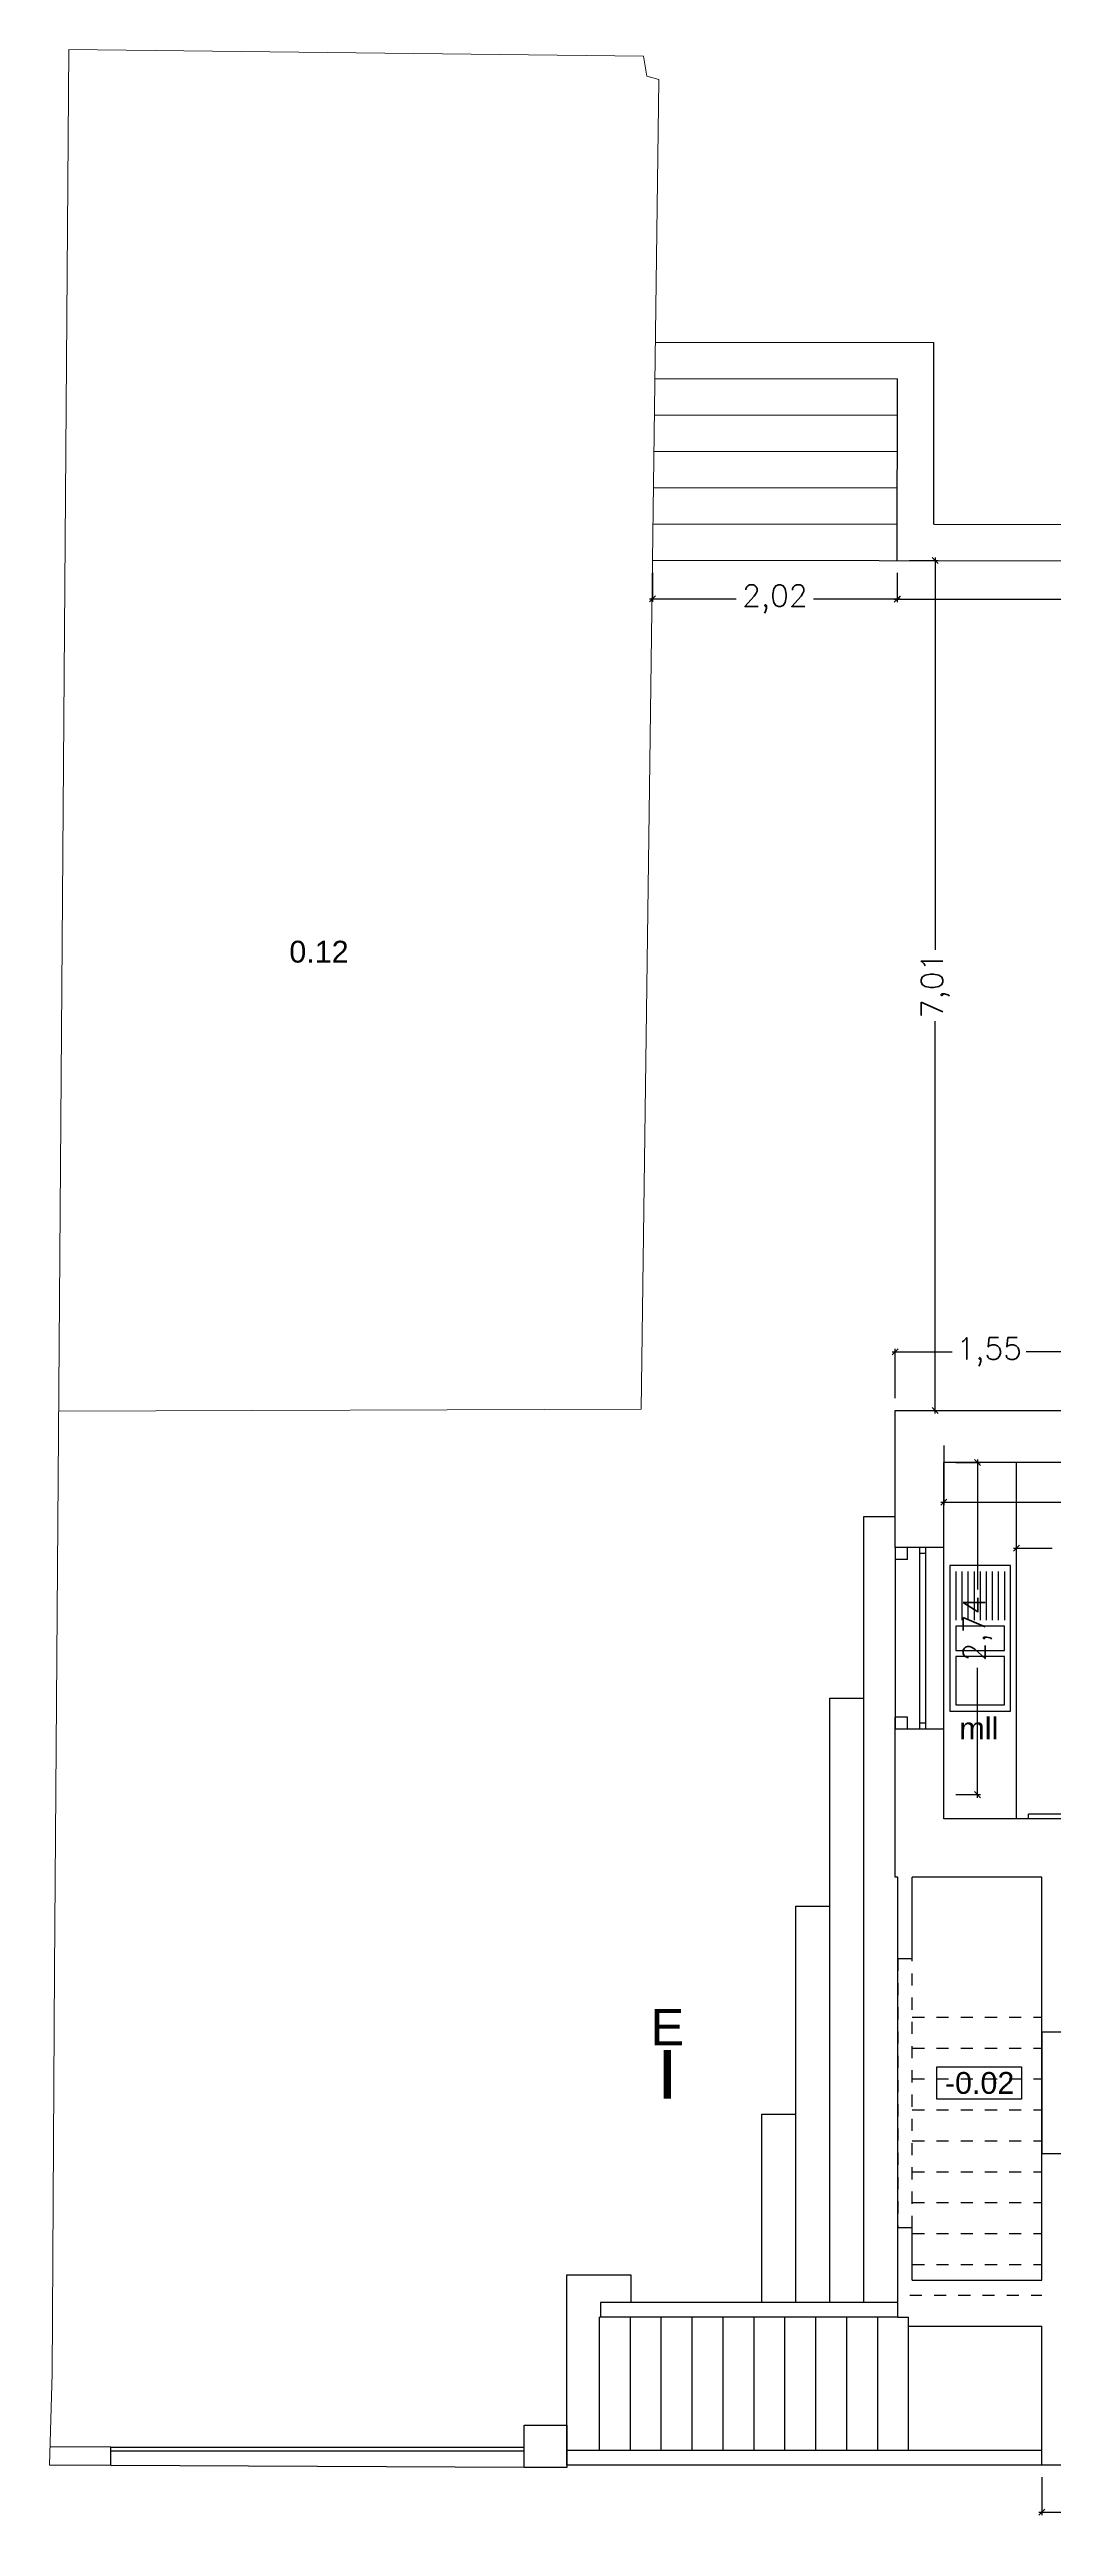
# Model space of a CAD drawing. Header units: millimetres. Extents: x 1778 to 2471, y 1406 to 1876.
# Drawn here: x 1827.65 to 1835.94, y 1646.12 to 1666.55 of the extents above; entities that cross this region are included whole.
import ezdxf
from ezdxf.enums import TextEntityAlignment as Align

# ---------------------------------------------------------------- set-up
doc = ezdxf.new("R2010")
doc.units = ezdxf.units.MM
doc.linetypes.add('DASHED', pattern=[19.05, 12.7, -6.35])
for name, color, linetype in [('ARQ_CONSTRUIR_CORTE', 10, 'Continuous'), ('ARQ_CONSTRUIR_VISTA', 30, 'Continuous'), ('ARQ_DEMOLIR_CORTE', 2, 'Continuous'), ('ARQ_EXISNTENTE_VISTA', 9, 'Continuous'), ('ARQ_EXISTENTE_CORTE', 6, 'Continuous'), ('ARQ_LINHA_CORTE', 4, 'Continuous'), ('ARQ_TEXTO', 3, 'Continuous')]:
    doc.layers.add(name, color=color, linetype=linetype)
doc.layers.add('ARQ_COTAS', color=5, linetype='Continuous', lineweight=0)
doc.layers.add('construcao', color=6, linetype='Continuous', lineweight=0)
doc.styles.add('ROMA1_20', font='romans.shx', dxfattribs={"height": 0.18})
doc.styles.get("Standard").update_dxf_attribs({"font": 'arial.ttf'})
doc.dimstyles.new('1_100', dxfattribs={"dimscale": 0.5, "dimtxt": 0.1, "dimasz": 0.1, "dimexe": 0.05, "dimexo": 0.2, "dimgap": 0.09, "dimtad": 0, "dimzin": 0, "dimtxsty": 'ROMA1_20', "dimblk": 'OBLIQUE', "dimcen": 0.1, "dimdle": 0.05, "dimazin": 0, "dimtfac": 1, "dimtofl": 0, "dimtmove": 1, "dimatfit": 3, "dimldrblk": 'DOTSMALL', "dimfxl": 0.075, "dimtolj": 1, "dimtzin": 0, "dimarcsym": 0})

# ---------------------------------------------------------------- blocks, each defined once
blk = doc.blocks.new('_Oblique')
at = {"color": 0, "linetype": 'ByBlock', "lineweight": -2}
blk.add_line((-0.5, -0.5), (0.5, 0.5), dxfattribs=at)
blk = doc.blocks.new('*D111')
at = {"layer": 'ARQ_COTAS', "color": 0, "lineweight": -2}
for p, q in [((1835.84, 1646.528), (1835.84, 1646.214)), ((1837.57, 1646.528), (1837.57, 1646.214)), ((1835.815, 1646.239), (1836.399, 1646.239)), ((1837.595, 1646.239), (1837.011, 1646.239))]:
    blk.add_line(p, q, dxfattribs=at)
at = {"layer": 'Defpoints', "color": 0}
for p in [(1835.84, 1646.628), (1837.57, 1646.628), (1837.57, 1646.239)]:
    blk.add_point(p, dxfattribs=at)
at = {"layer": 'ARQ_COTAS', "color": 0, "linetype": 'ByBlock', "lineweight": -2, "xscale": 0.05, "yscale": 0.05, "zscale": 0.05, "rotation": 180}
blk.add_blockref('_Oblique', (1835.84, 1646.239), dxfattribs=at)
at = {"layer": 'ARQ_COTAS', "color": 0, "linetype": 'ByBlock', "lineweight": -2, "xscale": 0.05, "yscale": 0.05, "zscale": 0.05}
blk.add_blockref('_Oblique', (1837.57, 1646.239), dxfattribs=at)
at = {"layer": 'ARQ_COTAS', "color": 0, "insert": (1836.705, 1646.239), "char_height": 0.18, "attachment_point": 5, "style": 'ROMA1_20'}
blk.add_mtext('\\A1;1,73', dxfattribs=at)
blk = doc.blocks.new('_DOTSMALL')
at = {"color": 0, "linetype": 'ByBlock', "const_width": 0.5}
blk.add_lwpolyline([(-0.0625, 0, 1), (0.0625, 0, 1)], format="xyb", close=True, dxfattribs=at)
blk = doc.blocks.new('*D126')
at = {"layer": 'ARQ_COTAS', "color": 0, "lineweight": -2}
for p, q in [((1834.605, 1655.811), (1835.099, 1655.811)), ((1834.63, 1655.428), (1834.63, 1655.836)), ((1836.205, 1655.811), (1835.711, 1655.811)), ((1836.18, 1655.428), (1836.18, 1655.836))]:
    blk.add_line(p, q, dxfattribs=at)
at = {"layer": 'Defpoints', "color": 0}
for p in [(1836.18, 1655.811), (1834.63, 1655.328), (1836.18, 1655.328)]:
    blk.add_point(p, dxfattribs=at)
at = {"layer": 'ARQ_COTAS', "color": 0, "linetype": 'ByBlock', "lineweight": -2, "xscale": 0.05, "yscale": 0.05, "zscale": 0.05, "rotation": 180}
blk.add_blockref('_Oblique', (1834.63, 1655.811), dxfattribs=at)
at = {"layer": 'ARQ_COTAS', "color": 0, "linetype": 'ByBlock', "lineweight": -2, "xscale": 0.05, "yscale": 0.05, "zscale": 0.05}
blk.add_blockref('_Oblique', (1836.18, 1655.811), dxfattribs=at)
at = {"layer": 'ARQ_COTAS', "color": 0, "insert": (1835.405, 1655.811), "char_height": 0.18, "attachment_point": 5, "style": 'ROMA1_20'}
blk.add_mtext('\\A1;1,55', dxfattribs=at)
blk = doc.blocks.new('*D138')
at = {"layer": 'ARQ_COTAS', "color": 0, "lineweight": -2}
for p, q in [((1835.13, 1654.898), (1835.334, 1654.898)), ((1835.309, 1654.923), (1835.309, 1653.851)), ((1835.309, 1652.133), (1835.309, 1653.204)), ((1835.13, 1652.158), (1835.334, 1652.158))]:
    blk.add_line(p, q, dxfattribs=at)
at = {"layer": 'Defpoints', "color": 0}
for p in [(1835.03, 1654.898), (1835.03, 1652.158), (1835.309, 1652.158)]:
    blk.add_point(p, dxfattribs=at)
at = {"layer": 'ARQ_COTAS', "color": 0, "linetype": 'ByBlock', "lineweight": -2, "xscale": 0.05, "yscale": 0.05, "zscale": 0.05}
for p, rotation in [((1835.309, 1654.898), 90), ((1835.309, 1652.158), 270)]:
    blk.add_blockref('_Oblique', p, dxfattribs=dict(at, rotation=rotation))
at = {"layer": 'ARQ_COTAS', "color": 0, "insert": (1835.309, 1653.528), "char_height": 0.18, "attachment_point": 5, "rotation": 90, "style": 'ROMA1_20'}
blk.add_mtext('\\A1;2,74', dxfattribs=at)
blk = doc.blocks.new('*D141')
at = {"layer": 'ARQ_COTAS', "color": 0, "lineweight": -2}
for p, q in [((1835.03, 1655.039), (1835.03, 1654.547)), ((1845.42, 1654.789), (1845.42, 1654.547)), ((1835.005, 1654.572), (1839.837, 1654.572)), ((1845.445, 1654.572), (1840.613, 1654.572))]:
    blk.add_line(p, q, dxfattribs=at)
at = {"layer": 'Defpoints', "color": 0}
for p in [(1835.03, 1655.139), (1845.42, 1654.889), (1845.42, 1654.572)]:
    blk.add_point(p, dxfattribs=at)
at = {"layer": 'ARQ_COTAS', "color": 0, "linetype": 'ByBlock', "lineweight": -2, "xscale": 0.05, "yscale": 0.05, "zscale": 0.05, "rotation": 180}
blk.add_blockref('_Oblique', (1835.03, 1654.572), dxfattribs=at)
at = {"layer": 'ARQ_COTAS', "color": 0, "linetype": 'ByBlock', "lineweight": -2, "xscale": 0.05, "yscale": 0.05, "zscale": 0.05}
blk.add_blockref('_Oblique', (1845.42, 1654.572), dxfattribs=at)
at = {"layer": 'ARQ_COTAS', "color": 0, "insert": (1840.225, 1654.572), "char_height": 0.18, "attachment_point": 5, "style": 'ROMA1_20'}
blk.add_mtext('\\A1;10,39', dxfattribs=at)
blk = doc.blocks.new('*D254')
at = {"layer": 'ARQ_COTAS', "color": 0, "lineweight": -2}
for p, q in [((1835.605, 1654.192), (1835.924, 1654.192)), ((1835.63, 1654.058), (1835.63, 1654.217)), ((1836.855, 1654.192), (1836.536, 1654.192)), ((1836.83, 1654.058), (1836.83, 1654.217))]:
    blk.add_line(p, q, dxfattribs=at)
at = {"layer": 'Defpoints', "color": 0}
for p in [(1835.63, 1654.192), (1835.63, 1653.958), (1836.83, 1653.958)]:
    blk.add_point(p, dxfattribs=at)
at = {"layer": 'ARQ_COTAS', "color": 0, "linetype": 'ByBlock', "lineweight": -2, "xscale": 0.05, "yscale": 0.05, "zscale": 0.05, "rotation": 180}
blk.add_blockref('_Oblique', (1835.63, 1654.192), dxfattribs=at)
at = {"layer": 'ARQ_COTAS', "color": 0, "linetype": 'ByBlock', "lineweight": -2, "xscale": 0.05, "yscale": 0.05, "zscale": 0.05}
blk.add_blockref('_Oblique', (1836.83, 1654.192), dxfattribs=at)
at = {"layer": 'ARQ_COTAS', "color": 0, "insert": (1836.23, 1654.192), "char_height": 0.18, "attachment_point": 5, "style": 'ROMA1_20'}
blk.add_mtext('\\A1;1,20', dxfattribs=at)
blk = doc.blocks.new('*D277')
at = {"layer": 'ARQ_COTAS', "color": 0, "lineweight": -2}
for p, q in [((1832.628, 1662.241), (1832.628, 1661.998)), ((1834.647, 1662.238), (1834.646, 1661.995)), ((1832.603, 1662.023), (1833.318, 1662.022)), ((1834.671, 1662.02), (1833.956, 1662.021))]:
    blk.add_line(p, q, dxfattribs=at)
at = {"layer": 'Defpoints', "color": 0}
for p in [(1832.628, 1662.341), (1834.647, 1662.338), (1834.646, 1662.02)]:
    blk.add_point(p, dxfattribs=at)
at = {"layer": 'ARQ_COTAS', "color": 0, "linetype": 'ByBlock', "lineweight": -2, "xscale": 0.05, "yscale": 0.05, "zscale": 0.05}
for p, rotation in [((1832.628, 1662.023), 179.9151430141473), ((1834.646, 1662.02), 359.9151430141473)]:
    blk.add_blockref('_Oblique', p, dxfattribs=dict(at, rotation=rotation))
at = {"layer": 'ARQ_COTAS', "color": 0, "insert": (1833.637, 1662.021), "char_height": 0.18, "attachment_point": 5, "rotation": 359.9151, "style": 'ROMA1_20'}
blk.add_mtext('\\A1;2,02', dxfattribs=at)
blk = doc.blocks.new('*D278')
at = {"layer": 'ARQ_COTAS', "color": 0, "lineweight": -2}
for p, q in [((1834.647, 1662.238), (1834.647, 1661.995)), ((1845.42, 1662.238), (1845.42, 1661.995)), ((1834.622, 1662.02), (1839.641, 1662.02)), ((1845.445, 1662.02), (1840.426, 1662.02))]:
    blk.add_line(p, q, dxfattribs=at)
at = {"layer": 'Defpoints', "color": 0}
for p in [(1834.647, 1662.338), (1845.42, 1662.338), (1845.42, 1662.02)]:
    blk.add_point(p, dxfattribs=at)
at = {"layer": 'ARQ_COTAS', "color": 0, "linetype": 'ByBlock', "lineweight": -2, "xscale": 0.05, "yscale": 0.05, "zscale": 0.05, "rotation": 180}
blk.add_blockref('_Oblique', (1834.647, 1662.02), dxfattribs=at)
at = {"layer": 'ARQ_COTAS', "color": 0, "linetype": 'ByBlock', "lineweight": -2, "xscale": 0.05, "yscale": 0.05, "zscale": 0.05}
blk.add_blockref('_Oblique', (1845.42, 1662.02), dxfattribs=at)
at = {"layer": 'ARQ_COTAS', "color": 0, "insert": (1840.033, 1662.02), "char_height": 0.18, "attachment_point": 5, "style": 'ROMA1_20'}
blk.add_mtext('\\A1;10,77', dxfattribs=at)
blk = doc.blocks.new('*D279')
at = {"layer": 'ARQ_COTAS', "color": 0, "lineweight": -2}
for p, q in [((1834.747, 1662.338), (1834.985, 1662.338)), ((1834.96, 1662.363), (1834.96, 1659.126)), ((1834.96, 1655.303), (1834.96, 1658.539)), ((1834.747, 1655.328), (1834.985, 1655.328))]:
    blk.add_line(p, q, dxfattribs=at)
at = {"layer": 'Defpoints', "color": 0}
for p in [(1834.647, 1662.338), (1834.647, 1655.328), (1834.96, 1655.328)]:
    blk.add_point(p, dxfattribs=at)
at = {"layer": 'ARQ_COTAS', "color": 0, "linetype": 'ByBlock', "lineweight": -2, "xscale": 0.05, "yscale": 0.05, "zscale": 0.05}
for p, rotation in [((1834.96, 1662.338), 90), ((1834.96, 1655.328), 270)]:
    blk.add_blockref('_Oblique', p, dxfattribs=dict(at, rotation=rotation))
at = {"layer": 'ARQ_COTAS', "color": 0, "insert": (1834.96, 1658.833), "char_height": 0.18, "attachment_point": 5, "rotation": 90, "style": 'ROMA1_20'}
blk.add_mtext('\\A1;7,01', dxfattribs=at)

msp = doc.modelspace()

# ---------------------------------------------------------------- linework, layer by layer
at = {"layer": 'ARQ_CONSTRUIR_CORTE'}
for p, q in [((1834.73, 1654.198), (1834.63, 1654.198)), ((1834.73, 1652.698), (1834.63, 1652.698)), ((1836.23, 1651.958), (1835.73, 1651.958)), ((1836.23, 1650.198), (1835.84, 1650.198)), ((1836.23, 1650.198), (1835.84, 1650.198)), ((1835.84, 1649.198), (1836.23, 1649.198))]:
    msp.add_line(p, q, dxfattribs=at)
at = {"layer": 'ARQ_CONSTRUIR_VISTA'}
for p, q in [((1831.117, 1666.515), (1831.117, 1666.515)), ((1832.652, 1664.141), (1834.949, 1664.138)), ((1834.947, 1662.638), (1834.949, 1664.138)), ((1832.648, 1663.841), (1834.649, 1663.838)), ((1834.647, 1662.338), (1834.649, 1663.838)), ((1832.644, 1663.541), (1834.649, 1663.538)), ((1832.64, 1663.241), (1834.648, 1663.238)), ((1832.636, 1662.941), (1834.648, 1662.938)), ((1832.632, 1662.641), (1834.647, 1662.638)), ((1834.947, 1662.638), (1845.42, 1662.622)), ((1832.628, 1662.341), (1845.42, 1662.322)), ((1835.63, 1651.958), (1835.63, 1654.898)), ((1834.37, 1647.968), (1834.37, 1654.453)), ((1834.37, 1654.453), (1834.63, 1654.453)), ((1834.63, 1654.198), (1834.63, 1652.698)), ((1834.83, 1654.198), (1834.83, 1652.698)), ((1834.88, 1654.148), (1834.83, 1654.148)), ((1834.88, 1654.198), (1834.88, 1652.698)), ((1835.03, 1652.698), (1835.03, 1654.198)), ((1835.13, 1653.998), (1835.13, 1653.598)), ((1835.18, 1653.998), (1835.18, 1653.598)), ((1835.23, 1653.998), (1835.23, 1653.598)), ((1835.28, 1653.998), (1835.28, 1653.598)), ((1835.33, 1653.998), (1835.33, 1653.598)), ((1835.38, 1653.998), (1835.38, 1653.598)), ((1835.43, 1653.998), (1835.43, 1653.598)), ((1835.48, 1653.998), (1835.48, 1653.598)), ((1835.53, 1653.998), (1835.53, 1653.598)), ((1834.09, 1647.968), (1834.09, 1652.955)), ((1834.09, 1652.955), (1834.37, 1652.955)), ((1834.88, 1652.748), (1834.83, 1652.748)), ((1833.81, 1647.968), (1833.81, 1651.238)), ((1833.81, 1651.238), (1834.09, 1651.238)), ((1834.65, 1648.584), (1834.65, 1650.804)), ((1835.84, 1650.198), (1835.84, 1649.198)), ((1833.53, 1647.968), (1833.53, 1649.521)), ((1833.53, 1649.521), (1833.81, 1649.521))]:
    msp.add_line(p, q, dxfattribs=at)
for points in [[(1835.58, 1652.848), (1835.58, 1654.048), (1835.08, 1654.048), (1835.08, 1652.848)], [(1835.53, 1653.348), (1835.53, 1653.548), (1835.13, 1653.548), (1835.13, 1653.348)], [(1835.53, 1652.898), (1835.53, 1653.298), (1835.13, 1653.298), (1835.13, 1652.898)]]:
    msp.add_lwpolyline(points, close=True, dxfattribs=at)
at = {"layer": 'ARQ_DEMOLIR_CORTE'}
for p, q in [((1834.63, 1654.198), (1834.63, 1654.098)), ((1834.73, 1654.098), (1834.63, 1654.098)), ((1834.73, 1654.098), (1834.73, 1654.198)), ((1834.73, 1652.798), (1834.63, 1652.798)), ((1834.63, 1652.698), (1834.63, 1652.798)), ((1834.73, 1652.698), (1834.73, 1652.798)), ((1835.73, 1651.958), (1835.73, 1651.998)), ((1836.23, 1651.998), (1835.73, 1651.998)), ((1835.84, 1649.198), (1835.84, 1650.198))]:
    msp.add_line(p, q, dxfattribs=at)
at = {"layer": 'ARQ_EXISNTENTE_VISTA', "linetype": 'DASHED', "ltscale": 0.005}
for p, q in [((1834.65, 1650.804), (1834.65, 1648.584)), ((1834.77, 1648.584), (1834.77, 1650.804)), ((1834.77, 1650.323), (1835.84, 1650.323)), ((1834.77, 1650.068), (1835.84, 1650.068)), ((1834.77, 1649.813), (1835.84, 1649.813)), ((1834.77, 1649.558), (1835.84, 1649.558)), ((1834.77, 1649.303), (1835.84, 1649.303)), ((1834.77, 1649.048), (1835.84, 1649.048)), ((1834.77, 1648.793), (1835.84, 1648.793)), ((1834.77, 1648.538), (1835.84, 1648.538)), ((1834.77, 1648.283), (1835.84, 1648.283)), ((1834.75, 1648.028), (1835.84, 1648.028))]:
    msp.add_line(p, q, dxfattribs=at)
at = {"layer": 'ARQ_EXISNTENTE_VISTA'}
for p, q in [((1831.92, 1646.628), (1831.92, 1648.198)), ((1831.92, 1648.198), (1832.45, 1648.198)), ((1832.45, 1648.198), (1832.45, 1647.968)), ((1834.65, 1647.968), (1832.2, 1647.968)), ((1832.2, 1647.968), (1832.2, 1647.848)), ((1832.19, 1646.748), (1832.19, 1647.848)), ((1834.65, 1647.848), (1832.19, 1647.848)), ((1832.445, 1646.748), (1832.445, 1647.848)), ((1832.7, 1646.748), (1832.7, 1647.848)), ((1832.955, 1646.748), (1832.955, 1647.848)), ((1833.21, 1646.748), (1833.21, 1647.848)), ((1833.465, 1646.748), (1833.465, 1647.848)), ((1833.72, 1646.748), (1833.72, 1647.848)), ((1833.975, 1646.748), (1833.975, 1647.848)), ((1834.23, 1646.748), (1834.23, 1647.848)), ((1834.485, 1646.748), (1834.485, 1647.848)), ((1834.74, 1646.748), (1834.74, 1647.773)), ((1831.57, 1646.608), (1831.57, 1646.958)), ((1831.57, 1646.958), (1831.92, 1646.958)), ((1831.92, 1646.958), (1831.92, 1646.608)), ((1828.16, 1646.775), (1827.658, 1646.777)), ((1828.16, 1646.625), (1828.16, 1646.775)), ((1828.16, 1646.775), (1831.57, 1646.775)), ((1828.16, 1646.745), (1831.57, 1646.745)), ((1835.84, 1646.748), (1831.92, 1646.748)), ((1828.16, 1646.625), (1827.654, 1646.627)), ((1831.57, 1646.608), (1828.16, 1646.625)), ((1831.92, 1646.608), (1831.57, 1646.608)), ((1835.84, 1646.628), (1831.92, 1646.628))]:
    msp.add_line(p, q, dxfattribs=at)
at = {"layer": 'ARQ_EXISTENTE_CORTE'}
for p, q in [((1834.63, 1654.198), (1834.63, 1655.328)), ((1834.63, 1655.328), (1836.18, 1655.328)), ((1835.03, 1654.198), (1835.03, 1654.898)), ((1836.18, 1654.898), (1835.03, 1654.898)), ((1835.03, 1654.198), (1834.73, 1654.198)), ((1834.63, 1651.478), (1834.63, 1652.698)), ((1835.03, 1652.698), (1834.73, 1652.698)), ((1835.03, 1651.958), (1835.03, 1652.698)), ((1835.73, 1651.958), (1835.03, 1651.958)), ((1834.65, 1651.478), (1834.63, 1651.478)), ((1834.65, 1650.804), (1834.65, 1651.478)), ((1835.84, 1651.478), (1834.77, 1651.478)), ((1834.77, 1650.804), (1834.77, 1651.478)), ((1835.84, 1650.198), (1835.84, 1651.478)), ((1834.77, 1650.804), (1834.65, 1650.804)), ((1835.84, 1648.153), (1835.84, 1649.198)), ((1834.77, 1648.584), (1834.65, 1648.584)), ((1834.65, 1647.848), (1834.65, 1648.584)), ((1834.77, 1648.153), (1834.77, 1648.584)), ((1834.77, 1648.153), (1835.84, 1648.153)), ((1834.65, 1647.848), (1834.74, 1647.848)), ((1834.74, 1647.773), (1834.74, 1647.848)), ((1834.74, 1647.773), (1835.84, 1647.773)), ((1835.84, 1646.628), (1835.84, 1647.773)), ((1837.57, 1646.628), (1835.84, 1646.628))]:
    msp.add_line(p, q, dxfattribs=at)
at = {"layer": 'ARQ_LINHA_CORTE'}
msp.add_lwpolyline([(1832.75, 1650.051, 0.06, 0.06, 0), (1832.75, 1649.651, 0, 0, 0), (1834.25, 1649.651, 0, 0, 0)], format="xyseb", dxfattribs=at)
at = {"layer": 'ARQ_TEXTO'}
msp.add_lwpolyline([(1834.972, 1649.912), (1835.671, 1649.912), (1835.671, 1649.647), (1834.972, 1649.647)], close=True, dxfattribs=at)
at = {"layer": 'construcao', "linetype": 'Continuous', "lineweight": 9}
for p, q in [((1827.814, 1666.554), (1827.696, 1650.714)), ((1827.814, 1666.554), (1832.553, 1666.498)), ((1832.553, 1666.498), (1832.581, 1666.333)), ((1832.581, 1666.333), (1832.68, 1666.307)), ((1832.681, 1666.299), (1832.603, 1660.465)), ((1832.68, 1666.307), (1832.681, 1666.299)), ((1832.603, 1660.465), (1832.534, 1655.337)), ((1832.534, 1655.337), (1827.731, 1655.321)), ((1827.696, 1650.714), (1827.675, 1647.383)), ((1827.675, 1647.383), (1827.654, 1646.627))]:
    msp.add_line(p, q, dxfattribs=at)

# ---------------------------------------------------------------- texts
at = {"layer": 'ARQ_CONSTRUIR_VISTA'}
for s, p in [('0.12', (1829.632, 1659.022)), ('mll', (1835.159, 1652.615))]:
    msp.add_text(s, height=0.18, dxfattribs=at).set_placement(p)
at = {"layer": 'ARQ_LINHA_CORTE'}
msp.add_text('E', height=0.3, dxfattribs=at).set_placement((1832.75, 1650.089), align=Align.CENTER)
at = {"layer": 'ARQ_TEXTO'}
msp.add_text('-0.02', height=0.18, dxfattribs=at).set_placement((1835.326, 1649.78), align=Align.MIDDLE_CENTER)

# ---------------------------------------------------------------- dimensions: what is measured, and where the dimension line sits
at = {"layer": 'ARQ_COTAS'}
for p1, p2, picture, middle in [((1832.628, 1662.341), (1834.647, 1662.338), '*D277', (1833.637, 1662.021)), ((1834.647, 1662.338), (1845.42, 1662.338), '*D278', (1840.033, 1662.02))]:
    dim = msp.add_aligned_dim(p1=p1, p2=p2, distance=-0.318, dimstyle='1_100', dxfattribs=at)
    dim.commit()
    dim.dimension.update_dxf_attribs({"geometry": picture, "text_midpoint": middle})
for base, p1, p2, picture, middle in [((1834.96, 1655.328), (1834.647, 1662.338), (1834.647, 1655.328), '*D279', (1834.96, 1658.833)), ((1835.309, 1652.158), (1835.03, 1654.898), (1835.03, 1652.158), '*D138', (1835.309, 1653.528))]:
    dim = msp.add_linear_dim(base=base, p1=p1, p2=p2, angle=90, dimstyle='1_100', dxfattribs=at)
    dim.commit()
    dim.dimension.update_dxf_attribs({"geometry": picture, "text_midpoint": middle})
for base, p1, p2, picture, middle in [((1836.18, 1655.811), (1834.63, 1655.328), (1836.18, 1655.328), '*D126', (1835.405, 1655.811)), ((1845.42, 1654.572), (1835.03, 1655.139), (1845.42, 1654.889), '*D141', (1840.225, 1654.572)), ((1835.63, 1654.192), (1836.83, 1653.958), (1835.63, 1653.958), '*D254', (1836.23, 1654.192)), ((1837.57, 1646.239), (1835.84, 1646.628), (1837.57, 1646.628), '*D111', (1836.705, 1646.239))]:
    dim = msp.add_linear_dim(base=base, p1=p1, p2=p2, dimstyle='1_100', dxfattribs=at)
    dim.commit()
    dim.dimension.update_dxf_attribs({"geometry": picture, "text_midpoint": middle})

doc.saveas('drawing.dxf')
